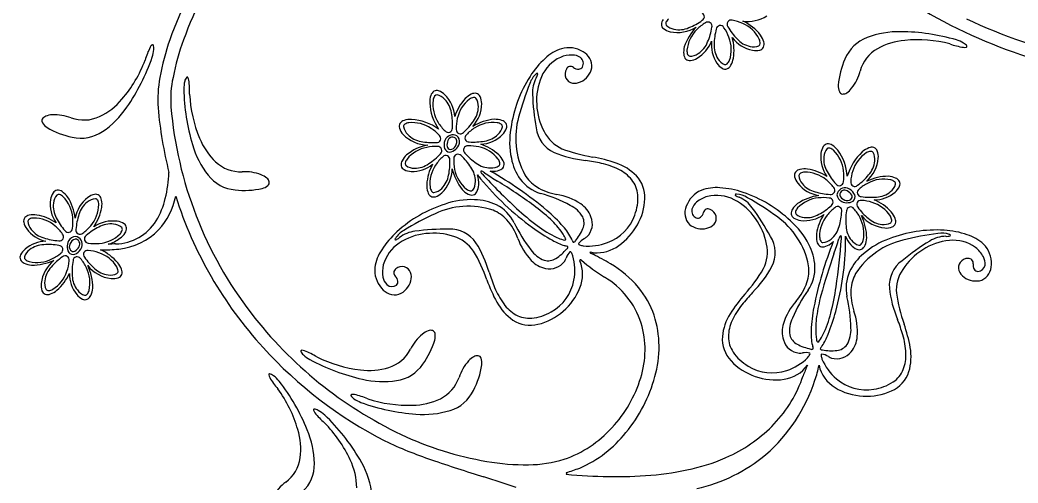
# Model space of a CAD drawing. Extents: x -4 to 4, y -4.07 to 4.07.
# Drawn here: x -3.238 to -1.458, y -2.468 to -1.641 of the extents above; entities that cross this region are included whole.
import ezdxf

# ---------------------------------------------------------------- set-up
doc = ezdxf.new("R2010")
doc.units = 0

msp = doc.modelspace()

# ---------------------------------------------------------------- linework, layer by layer
at = {"color": 7, "linetype": 'CONTINUOUS'}
for centre, radius, start, end in [((-2.254505, -1.928278), 0.759459, 147.370303, 160.622466), ((-2.234728, -1.938457), 0.758547, 146.397776, 159.805028), ((-1.244031, -0.998033), 0.732891, 228.886794, 246.125905), ((-1.939405, -1.582956), 0.060749, 261.355276, 303.377645), ((-2.080262, -1.649328), 0.01381, 139.056732, 178.209552), ((-2.083785, -1.648378), 0.010293, 182.888153, 231.830307), ((-2.065267, -1.600544), 0.062986, 257.916229, 301.981967), ((-1.96178, -1.720396), 0.096592, 136.551775, 161.040104), ((-1.987671, -1.724645), 0.090526, 38.582057, 64.386423), ((-1.153845, -0.809804), 0.918774, 244.476366, 257.957846), ((-2.071503, -1.632884), 0.030065, 231.677543, 256.636821), ((-1.919324, -1.636174), 0.060333, 216.85155, 258.476527), ((-2.049029, -1.695553), 0.084666, 350.588724, 375.899659), ((-1.95013, -1.691038), 0.040323, 15.309272, 34.516248), ((-1.703197, -1.736474), 0.068262, 110.464814, 157.978995), ((-1.669982, -1.823768), 0.16166, 88.867862, 110.676636), ((-1.669358, -2.026968), 0.364838, 73.796366, 89.596381), ((-1.144728, -0.791148), 0.962291, 245.704713, 258.451095), ((-2.888371, -1.749297), 0.131874, 153.15465, 163.93823), ((-2.993809, -1.695822), 0.013652, 132.210473, 153.567433), ((-3.001878, -1.686661), 0.001456, 48.301411, 139.212167), ((-3.012037, -1.691386), 0.012554, 349.386516, 387.577636), ((-2.548128, -1.823512), 0.44771, 160.802916, 169.751176), ((-2.52939, -1.828882), 0.444174, 159.949085, 168.929152), ((-2.259398, -1.739116), 0.048494, 58.165983, 105.487873), ((-2.013968, -1.698608), 0.040322, 166.233131, 185.439879), ((-2.06087, -1.657394), 0.060332, 300.777345, 339.131814), ((-1.94586, -1.685509), 0.059008, 173.555825, 213.792728), ((-1.920863, -1.684938), 0.010294, 283.915479, 332.857634), ((-1.924465, -1.684358), 0.01381, 337.538023, 376.691289), ((-1.650291, -1.796626), 0.119434, 94.576633, 119.192745), ((-1.637539, -1.907874), 0.231377, 75.399878, 95.526406), ((-1.535947, -1.559394), 0.131875, 250.846615, 261.630424), ((-1.585332, -1.733171), 0.059278, 58.908039, 72.543449), ((-1.553059, -1.676372), 0.013652, 261.218624, 282.576039), ((-1.559946, -1.693823), 0.012554, 27.207884, 65.399004), ((-1.550228, -1.688247), 0.001456, 275.569125, 366.48105), ((-3.347309, -1.588671), 0.364839, 325.189395, 340.989182), ((-3.058826, -1.689438), 0.059281, 342.245023, 355.879519), ((-2.245675, -1.769599), 0.06792, 114.765523, 156.458338), ((-2.247808, -1.766377), 0.077957, 108.347965, 133.304298), ((-2.254579, -1.751064), 0.047362, 87.866936, 114.377079), ((-2.252265, -1.726776), 0.023047, 53.499593, 91.371032), ((-2.246387, -1.718855), 0.013183, 331.353092, 413.559188), ((-2.247577, -1.724336), 0.029787, 355.628385, 422.492219), ((-2.040333, -1.701454), 0.01381, 184.056787, 223.20894), ((-2.045768, -1.683633), 0.030064, 276.677449, 301.637406), ((-2.005153, -1.702059), 0.040324, 330.308266, 349.514787), ((-1.925697, -1.665766), 0.030066, 259.111312, 284.06991), ((-1.675227, -1.749814), 0.066414, 120.110533, 164.646196), ((-3.231654, -1.631354), 0.23137, 319.259615, 339.38637), ((-2.193065, -1.828092), 0.160434, 132.414502, 147.503622), ((-2.255972, -1.732033), 0.008134, 51.524423, 156.36704), ((-2.241787, -1.714264), 0.014602, 231.333455, 271.886459), ((-2.241909, -1.720236), 0.008643, 273.997335, 325.142973), ((-2.252424, -1.719146), 0.035344, 293.967593, 347.813768), ((-2.043497, -1.703273), 0.010293, 227.88875, 276.831998), ((-1.970007, -1.701467), 0.030065, 214.111596, 239.071327), ((-1.980145, -1.718442), 0.010293, 238.917969, 287.86078), ((-1.982282, -1.715484), 0.013811, 292.539792, 331.6915), ((-1.632623, -1.76982), 0.146258, 156.234654, 175.214489), ((-2.778194, -1.783895), 0.214275, 169.229836, 183.774179), ((-2.771289, -1.783829), 0.198138, 168.282816, 183.511355), ((-2.931973, -1.75216), 0.012554, 134.465728, 172.657071), ((-2.940181, -1.744533), 0.001456, 22.837878, 113.748829), ((-2.950681, -1.750759), 0.013651, 8.473779, 29.831648), ((-2.136311, -1.865407), 0.228352, 147.257279, 172.26638), ((-2.211366, -1.784592), 0.105363, 156.435669, 184.057511), ((-2.248871, -1.737647), 0.017045, 148.62194, 204.936208), ((-2.249616, -1.737791), 0.016311, 205.58122, 258.68875), ((-1.822914, -1.710082), 0.086525, 322.248173, 345.169735), ((-2.886869, -1.764729), 0.059275, 166.165851, 179.801718), ((-3.067468, -1.769126), 0.131873, 358.105509, 368.889546), ((-2.249096, -1.729605), 0.024464, 261.254741, 296.795722), ((-1.753785, -1.759293), 0.024643, 176.102533, 203.198631), ((-2.581369, -1.757807), 0.364837, 181.054909, 196.854924), ((-2.704542, -1.762755), 0.231375, 182.658142, 202.78467), ((-2.467015, -1.788412), 0.040323, 161.866864, 181.073385), ((-2.492111, -1.779843), 0.013811, 124.097043, 163.249196), ((-2.494797, -1.777372), 0.010293, 70.474441, 119.41769), ((-2.50133, -1.796034), 0.030066, 45.668256, 70.62776), ((-2.522957, -1.817216), 0.060334, 3.408988, 45.033522), ((-2.415027, -1.809539), 0.040324, 116.865593, 136.072114), ((-2.426713, -1.785732), 0.01381, 79.095592, 118.247745), ((-2.426865, -1.782086), 0.010293, 25.475864, 74.418674), ((-2.444681, -1.790663), 0.030066, 0.667689, 25.626967), ((-1.769844, -1.766183), 0.007169, 203.145397, 261.070939), ((-1.770202, -1.761205), 0.012084, 266.419949, 305.311434), ((-1.783409, -1.740344), 0.036763, 303.314572, 321.843429), ((-3.148121, -1.705919), 0.119432, 295.592906, 320.209244), ((-3.181649, -1.706356), 0.161656, 304.109066, 325.918067), ((-2.253097, -1.732689), 0.741788, 185.051133, 194.090238), ((-2.270676, -1.736744), 0.700885, 184.846881, 217.621015), ((-2.41766, -1.784792), 0.089777, 182.793724, 214.667445), ((-2.382005, -1.839146), 0.084662, 137.144947, 162.457694), ((-2.475366, -1.790244), 0.060749, 317.913548, 359.935917), ((-2.200773, -1.786154), 0.115841, 182.916155, 207.858447), ((-3.188326, -1.824309), 0.012084, 109.473281, 148.364988), ((-3.178899, -1.847127), 0.036761, 92.941887, 111.470972), ((-3.176954, -1.896852), 0.086523, 69.61669, 92.538253), ((-3.124255, -1.753283), 0.066413, 250.139549, 294.675212), ((-3.192187, -1.821145), 0.007169, 153.716864, 211.642191), ((-3.177298, -1.811998), 0.024643, 211.586828, 238.682926), ((-3.116033, -1.706939), 0.146257, 239.571489, 258.551324), ((-2.551658, -1.830988), 0.010294, 149.446193, 198.388566), ((-2.549241, -1.833723), 0.013811, 105.615768, 144.767254), ((-2.54117, -1.858983), 0.040322, 87.791762, 106.998966), ((-2.545972, -1.912519), 0.094044, 54.603446, 86.124863), ((-2.383735, -1.908594), 0.090517, 95.138951, 120.946034), ((-2.391088, -1.858757), 0.040323, 71.866047, 91.073023), ((-2.382518, -1.833661), 0.01381, 34.097143, 73.249074), ((-2.380049, -1.830975), 0.010294, 340.475408, 389.417125), ((-3.129484, -1.783827), 0.06826, 256.806732, 304.321132), ((-2.532872, -1.824829), 0.030063, 198.235109, 223.195745), ((-2.509659, -1.800948), 0.06335, 224.569994, 268.967523), ((-2.466284, -1.860872), 0.014655, 47.800394, 146.376964), ((-2.466678, -1.859072), 0.008772, 39.0892, 160.792406), ((-2.469239, -1.858369), 0.015284, 335.193286, 393.132578), ((-2.419895, -1.802807), 0.060342, 273.412196, 315.031408), ((-2.398709, -1.824443), 0.030065, 315.669558, 340.629289), ((-2.224839, -1.858955), 0.13987, 170.005025, 191.936208), ((-2.244253, -1.810917), 0.065848, 206.486938, 245.450111), ((-2.775235, -1.81869), 0.161659, 196.126238, 217.935012), ((-2.806997, -1.807938), 0.119433, 201.835047, 226.451385), ((-2.493436, -1.950971), 0.088404, 101.327687, 128.503783), ((-2.460643, -1.864075), 0.021131, 147.614997, 188.833012), ((-2.470236, -1.866166), 0.011346, 185.837285, 245.991602), ((-2.455187, -1.864415), 0.021419, 157.405767, 187.133026), ((-2.470167, -1.865717), 0.006418, 192.212113, 266.43828), ((-2.470549, -1.861998), 0.010125, 269.905612, 335.670932), ((-2.475901, -1.854536), 0.022949, 303.093474, 333.482781), ((-2.473056, -1.85842), 0.014061, 326.554624, 380.302161), ((-2.441818, -1.943764), 0.084658, 47.145717, 72.459143), ((-1.779523, -1.882737), 0.030065, 148.132095, 173.092052), ((-1.7963, -1.872275), 0.010293, 99.340347, 148.283596), ((-1.796848, -1.875883), 0.013811, 55.511039, 94.661857), ((-1.811052, -1.898279), 0.040326, 37.688513, 56.894351), ((-1.709046, -1.906881), 0.040323, 111.761036, 130.967785), ((-1.718567, -1.882131), 0.01381, 73.992019, 113.143504), ((-1.718394, -1.878485), 0.010293, 20.371235, 69.313827), ((-2.521078, -1.91138), 0.040326, 132.792248, 151.998086), ((-2.471939, -1.863418), 0.013432, 257.473224, 309.635474), ((-2.412216, -1.910746), 0.040326, 26.866319, 46.072157), ((-2.167892, -1.597619), 0.292219, 249.210367, 260.345168), ((-2.264727, -2.161642), 0.280056, 71.261177, 80.167102), ((-1.749392, -1.885712), 0.060339, 173.728115, 215.349102), ((-1.851802, -1.92635), 0.089775, 4.091443, 35.965839), ((-1.671782, -1.945622), 0.094047, 132.635204, 164.155497), ((-1.736901, -1.885443), 0.030064, 355.563995, 380.523953), ((-2.844302, -1.845639), 0.066414, 227.369048, 271.904711), ((-2.54465, -1.899224), 0.01381, 150.614579, 189.766287), ((-2.548292, -1.898999), 0.010293, 194.445549, 243.388579), ((-2.538721, -1.852698), 0.058731, 268.449174, 308.392496), ((-2.427943, -1.939681), 0.084842, 151.139529, 176.65692), ((-2.384762, -1.898906), 0.010294, 295.476115, 344.418707), ((-2.388409, -1.899059), 0.013811, 349.097469, 388.248509), ((-2.267895, -1.870051), 0.095469, 190.764746, 215.180116), ((-2.206343, -1.986437), 0.095387, 44.602601, 70.662643), ((-1.768406, -1.881942), 0.061755, 311.594902, 354.586732), ((-3.216949, -1.902469), 0.24462, 346.491179, 357.467526), ((-2.848743, -1.876307), 0.068262, 217.72316, 265.237341), ((-2.838428, -1.998461), 0.086522, 69.506578, 92.428368), ((-2.82125, -1.951758), 0.036762, 50.572914, 69.101999), ((-2.539364, -1.881357), 0.030066, 243.236286, 268.195564), ((-2.530048, -1.904963), 0.062982, 314.472663, 358.541713), ((-2.373017, -1.884662), 0.096586, 193.107914, 217.59851), ((-2.343534, -1.86509), 0.094108, 213.645974, 219.176922), ((-2.472934, -1.931915), 0.053127, 356.208331, 376.044639), ((-2.395018, -1.866587), 0.044614, 264.644947, 272.608146), ((-2.730108, -2.495369), 0.67156, 50.005819, 60.477008), ((-2.393338, -1.881092), 0.030065, 270.668463, 295.628194), ((-2.179143, -1.957583), 0.055779, 357.281668, 403.119384), ((-1.84632, -1.918479), 0.010294, 144.342462, 193.284398), ((-1.827059, -1.914014), 0.030065, 193.132003, 218.09196), ((-1.844156, -1.921418), 0.013811, 100.510695, 139.663516), ((-1.838367, -1.947295), 0.040321, 82.683951, 101.891837), ((-1.845574, -1.99105), 0.084653, 56.301346, 81.616582), ((-1.689178, -2.005519), 0.085427, 89.930543, 116.395685), ((-1.691909, -1.960318), 0.040326, 66.763128, 85.968511), ((-2.811943, -1.917846), 0.024643, 283.360929, 310.457027), ((-2.805247, -1.932958), 0.012084, 13.67841, 52.569895), ((-2.800599, -1.931138), 0.007169, 310.402762, 368.327659), ((-2.472347, -1.936289), 0.040323, 177.789893, 196.997324), ((-2.449971, -1.934482), 0.030063, 333.23547, 358.19588), ((-2.027246, -1.602969), 0.504892, 219.56181, 233.981061), ((-2.28967, -1.88385), 0.069733, 216.221633, 253.598544), ((-1.995779, -2.018327), 0.077955, 85.455665, 110.412678), ((-1.999829, -2.10072), 0.160429, 71.255829, 86.345176), ((-1.803393, -1.894475), 0.060751, 218.825285, 260.846545), ((-1.766258, -1.955235), 0.014654, 72.379073, 170.96208), ((-1.72745, -1.928611), 0.000487, 307.284682, 445.151236), ((-1.696445, -1.925459), 0.030063, 310.561978, 335.522388), ((-1.681141, -1.936082), 0.013811, 28.993351, 68.143946), ((-1.67844, -1.933626), 0.010293, 335.371072, 384.315853), ((-3.154042, -1.965934), 0.030066, 146.79601, 171.754835), ((-3.170571, -1.955083), 0.010293, 98.007485, 146.949639), ((-3.171204, -1.958677), 0.01381, 54.173855, 93.326453), ((-3.185925, -1.980733), 0.040322, 36.351806, 55.558555), ((-3.229976, -2.005183), 0.090521, 6.480558, 32.285377), ((-3.080302, -2.006026), 0.060747, 127.488682, 169.510828), ((-3.099282, -1.981911), 0.030064, 101.797354, 126.756858), ((-3.103297, -1.962552), 0.010293, 53.00747, 101.950281), ((-3.106285, -1.964647), 0.01381, 9.176004, 48.328825), ((-3.083788, -1.931343), 0.125601, 317.674585, 348.855697), ((-2.26652, -1.735267), 0.728176, 197.614394, 222.362575), ((-2.837838, -1.799018), 0.146257, 263.493452, 282.473287), ((-2.497608, -1.944359), 0.01381, 195.614279, 234.767545), ((-2.500343, -1.946775), 0.010294, 239.447307, 288.389462), ((-2.506503, -1.927989), 0.030064, 288.235562, 313.195292), ((-2.419952, -1.916198), 0.040323, 222.791643, 241.998619), ((-2.432107, -1.939767), 0.013811, 240.613648, 279.765579), ((-2.432332, -1.94341), 0.010293, 284.447605, 333.390416), ((-2.382172, -2.208072), 0.26743, 62.00363, 74.200914), ((-2.003811, -1.989815), 0.048492, 113.269743, 160.593169), ((-2.000083, -2.002152), 0.047365, 104.384886, 130.893446), ((-1.995426, -2.022176), 0.06792, 62.301169, 103.993984), ((-2.020726, -2.165353), 0.228352, 46.492702, 71.501803), ((-1.80075, -2.044129), 0.090518, 97.814528, 123.62161), ((-1.76552, -1.951435), 0.015284, 185.625011, 243.562799), ((-1.762514, -1.949087), 0.014058, 198.448713, 252.205573), ((-1.767078, -1.953586), 0.008771, 57.964746, 179.672894), ((-1.772693, -1.964948), 0.02142, 31.629098, 61.35568), ((-1.768651, -1.961266), 0.02113, 29.928152, 71.145945), ((-1.760196, -1.956584), 0.006417, 312.316585, 386.550373), ((-1.759862, -1.95689), 0.011346, 332.76475, 392.921205), ((-1.714892, -1.903512), 0.058732, 270.368905, 310.311561), ((-3.123992, -1.96961), 0.060336, 172.392628, 214.013836), ((-3.175866, -1.961604), 0.084653, 324.9652, 350.279757), ((-3.132292, -1.969833), 0.040322, 351.350591, 370.557339), ((-3.112642, -1.928261), 0.137177, 328.719406, 346.788941), ((-2.411783, -2.187799), 0.228347, 107.375059, 132.384386), ((-2.432969, -2.101599), 0.139863, 87.705721, 109.637812), ((-2.429242, -2.057297), 0.095467, 64.460895, 88.876491), ((-2.419285, -2.033521), 0.069732, 26.043227, 63.420138), ((-2.279271, -2.018993), 0.052216, 30.479122, 64.311644), ((-2.223432, -1.95651), 0.100074, 329.933753, 357.870632), ((-2.022281, -1.98569), 0.029786, 156.267206, 223.133352), ((-2.017098, -1.984658), 0.023046, 127.387456, 165.258895), ((-2.012793, -2.055347), 0.105363, 34.701935, 62.323777), ((-1.82622, -2.000663), 0.040322, 127.685065, 146.892724), ((-1.762727, -1.944272), 0.022952, 245.280519, 275.665548), ((-1.762227, -1.953443), 0.010126, 243.088678, 308.848095), ((-1.760255, -1.953681), 0.013432, 269.123027, 321.284843), ((-1.746813, -2.040691), 0.084836, 42.103, 67.621748), ((-3.221652, -2.000108), 0.010294, 143.006995, 191.949149), ((-3.219558, -2.003097), 0.013811, 99.175326, 138.326144), ((-3.214371, -2.029103), 0.040324, 81.352721, 100.558787), ((-3.222608, -2.072691), 0.084669, 54.967793, 80.276917), ((-2.482116, -2.197401), 0.283901, 41.364849, 49.699314), ((-2.257318, -2.003287), 0.025444, 336.625142, 385.066241), ((-2.026638, -1.982161), 0.013184, 165.202122, 247.4042), ((-2.029266, -1.986042), 0.008643, 253.614294, 304.760368), ((-2.0331, -1.981461), 0.014602, 306.873238, 347.424243), ((-2.010915, -1.986437), 0.008135, 62.395692, 167.236649), ((-2.012937, -1.99526), 0.017045, 13.820776, 70.136122), ((-2.012266, -1.994906), 0.016311, 320.069236, 373.176115), ((-1.848613, -1.98646), 0.013811, 145.509815, 184.663081), ((-1.852221, -1.985911), 0.010294, 189.343153, 238.285964), ((-1.838781, -1.939008), 0.060335, 263.725944, 305.350034), ((-1.733442, -2.035189), 0.084656, 146.300802, 171.61468), ((-1.688932, -1.949698), 0.062983, 220.217569, 264.285736), ((-1.824098, -2.032177), 0.096591, 1.160594, 25.649831), ((-1.714318, -2.01025), 0.040326, 21.761983, 40.967822), ((-3.202294, -1.996094), 0.030063, 191.795323, 216.75528), ((-3.072798, -2.060215), 0.060338, 82.392958, 124.014388), ((-3.068806, -1.954575), 0.08605, 270.714435, 328.538126), ((-3.069122, -2.030161), 0.030064, 56.795792, 81.75575), ((-3.058272, -2.013634), 0.010293, 8.007704, 56.94942), ((-3.061867, -2.013002), 0.013811, 324.17542, 363.327128), ((-2.115137, -1.888021), 0.267429, 205.441256, 217.638313), ((-2.113299, -1.722235), 0.357824, 233.895746, 240.728877), ((-2.336779, -2.07176), 0.09181, 25.532913, 42.457505), ((-2.233474, -1.953563), 0.11027, 305.137413, 331.222566), ((-2.021749, -1.97861), 0.035343, 230.943544, 284.790803), ((-2.017797, -1.988849), 0.024464, 281.963615, 317.504373), ((-2.020075, -2.063196), 0.115841, 10.900944, 35.843236), ((-1.955728, -2.104898), 0.139866, 26.823801, 48.755437), ((-1.841759, -1.969135), 0.030065, 238.132586, 263.092317), ((-1.692879, -1.982392), 0.030066, 265.566659, 290.525031), ((-1.68592, -2.000899), 0.010293, 290.371235, 339.313827), ((-1.689565, -2.000727), 0.01381, 343.993005, 383.145381), ((-3.1793, -1.978508), 0.05901, 217.075297, 257.310201), ((-3.138127, -2.042558), 0.015281, 94.28808, 152.232098), ((-3.141907, -2.041733), 0.014653, 341.044835, 439.628979), ((-3.074364, -1.93272), 0.117827, 276.065689, 315.082735), ((-3.083922, -1.998281), 0.040321, 306.351579, 325.558783), ((-2.458077, -2.138095), 0.160428, 132.13817, 147.227518), ((-2.504025, -2.127343), 0.105362, 95.584151, 123.205994), ((-2.500711, -2.137524), 0.11584, 71.783475, 96.725541), ((-2.483579, -2.090512), 0.065847, 34.192519, 73.15547), ((-2.318055, -1.977362), 0.091482, 320.5522, 336.812675), ((-1.777196, -2.027977), 0.040326, 172.686769, 191.892607), ((-1.860165, -2.035197), 0.09494, 359.480201, 364.925026), ((-1.716606, -2.00648), 0.053113, 202.782331, 222.551989), ((-1.604084, -2.244291), 0.22835, 86.375105, 111.383979), ((-1.599101, -2.176552), 0.160432, 71.532591, 86.621482), ((-1.571825, -2.098697), 0.077957, 47.46568, 72.421787), ((-3.190435, -2.096385), 0.060336, 91.736246, 130.087596), ((-3.131034, -2.045519), 0.022947, 153.940918, 184.331125), ((-3.140493, -2.047771), 0.013432, 177.788558, 229.951244), ((-3.140209, -2.045805), 0.010125, 151.756306, 217.514458), ((-3.135848, -2.04562), 0.014058, 107.117524, 160.872), ((-3.151466, -2.035075), 0.021417, 300.291806, 330.021543), ((-3.140239, -2.040952), 0.008771, 326.627383, 448.342857), ((-3.147879, -2.039201), 0.021128, 298.589886, 339.809897), ((-3.103415, -1.971632), 0.073338, 287.946801, 306.276872), ((-2.990613, -3.43591), 1.397422, 93.16361, 93.701043), ((-2.524552, -2.096029), 0.067919, 123.183461, 164.876276), ((-2.236222, -1.947038), 0.101658, 239.213558, 252.341001), ((-2.257311, -2.001116), 0.043886, 257.16543, 259.768151), ((-2.265576, -2.052168), 0.007877, 55.342765, 86.585065), ((-2.264173, -2.046841), 0.003285, 296.380476, 380.544019), ((-2.294477, -2.048967), 0.043877, 19.881322, 22.484501), ((-2.245543, -2.032265), 0.007876, 193.064666, 224.309666), ((-2.250558, -2.034541), 0.003286, 259.102888, 343.257447), ((-2.209824, -1.988959), 0.06772, 266.141692, 306.009875), ((-1.970667, -2.055286), 0.065847, 333.309592, 372.272766), ((-1.91521, -2.086595), 0.095468, 3.578927, 27.994524), ((-1.163319, -2.284831), 0.671545, 158.282502, 168.753919), ((-1.803077, -2.033768), 0.013811, 190.508801, 229.660509), ((-1.806016, -2.035932), 0.010293, 234.342432, 283.286119), ((-1.810481, -2.01667), 0.030065, 283.130436, 308.089941), ((-1.818253, -2.004313), 0.044611, 306.155649, 314.119077), ((-2.270072, -2.028988), 0.504893, 344.778361, 359.197612), ((-1.732894, -2.022847), 0.030064, 220.563866, 245.523144), ((-1.743516, -2.038154), 0.01381, 298.992285, 338.14466), ((-1.641521, -2.163818), 0.139875, 109.123063, 131.05311), ((-1.767749, -2.027385), 0.040322, 336.76175, 355.968499), ((-1.570005, -2.139396), 0.10536, 95.553135, 123.175203), ((-1.573601, -2.102128), 0.067919, 53.883475, 95.57629), ((-1.561743, -2.085331), 0.047362, 26.984821, 53.494738), ((-1.55365, -2.075307), 0.048495, 357.285207, 404.605779), ((-3.228085, -2.064929), 0.010294, 154.03519, 202.97625), ((-3.210275, -2.073512), 0.030063, 129.231186, 154.190238), ((-3.143711, -2.048088), 0.011346, 241.435744, 301.586427), ((-3.143397, -2.047763), 0.006417, 220.981427, 295.213978), ((-3.08773, -1.825575), 0.225793, 268.253183, 276.565446), ((-3.132089, -2.133285), 0.090178, 40.821055, 65.443736), ((-2.528086, -2.094465), 0.077955, 146.337627, 171.294413), ((-2.681079, -2.201518), 0.292223, 19.296312, 30.430884), ((-2.28431, -2.021137), 0.052216, 215.330585, 249.162882), ((-2.33185, -1.989874), 0.091483, 302.829203, 319.089451), ((-2.219884, -2.062233), 0.006427, 71.825295, 105.002131), ((-2.210473, -2.043279), 0.016885, 229.01438, 250.988255), ((-2.204133, -1.950915), 0.106106, 262.556185, 264.457674), ((-2.395859, -2.424031), 0.406729, 58.746339, 63.750902), ((-1.672169, -2.131596), 0.095469, 129.883092, 154.298235), ((-1.74106, -2.040852), 0.010294, 245.370025, 294.31218), ((-1.566213, -2.149411), 0.11584, 122.03445, 146.976516), ((-1.539398, -2.075534), 0.023047, 352.617549, 390.488765), ((-3.225331, -2.062537), 0.013809, 207.657866, 246.81091), ((-3.214001, -2.038562), 0.04032, 245.426365, 264.633797), ((-3.217479, -1.982118), 0.096589, 269.82668, 294.315463), ((-3.138175, -2.119162), 0.062977, 128.882407, 172.953003), ((-3.067964, -2.039767), 0.063344, 218.454682, 262.854858), ((-3.196961, -2.118046), 0.088404, 358.919626, 386.095496), ((-3.094899, -2.100054), 0.04032, 20.425509, 39.633168), ((-2.5569, -2.087606), 0.048495, 174.153855, 221.474647), ((-2.544314, -2.090356), 0.047362, 165.264407, 191.774324), ((-2.556588, -2.098229), 0.017045, 74.702616, 131.018609), ((-2.55657, -2.097471), 0.01631, 20.951337, 74.059518), ((-2.296117, -2.045411), 0.025444, 254.575315, 303.015976), ((-2.238121, -2.070113), 0.001392, 131.813953, 219.986053), ((-2.298038, -2.094901), 0.063517, 337.771306, 382.097106), ((-2.238752, -2.071666), 0.002608, 38.124472, 96.529088), ((-2.01714, -1.811142), 0.339475, 229.701834, 238.28531), ((-2.282025, -2.24217), 0.192223, 40.085736, 59.628802), ((-1.889594, -2.083724), 0.069734, 325.161213, 362.537901), ((-1.547731, -2.083207), 0.016311, 144.700696, 197.807357), ((-1.547243, -2.083788), 0.017046, 87.740102, 144.053077), ((-1.545794, -2.074853), 0.008134, 350.641233, 455.484588), ((-1.523367, -2.078598), 0.014603, 170.451801, 211.002584), ((-1.529618, -2.076814), 0.013183, 270.470282, 352.675173), ((-1.534984, -2.078441), 0.029786, 294.745044, 361.610139), ((-3.227798, -2.059174), 0.084845, 310.768365, 336.283944), ((-3.091395, -2.09429), 0.058731, 179.032721, 218.974043), ((-3.07282, -2.072708), 0.030063, 264.229486, 289.189443), ((-3.066296, -2.091371), 0.010293, 289.035645, 337.977143), ((-3.069936, -2.091114), 0.01381, 342.655934, 381.808533), ((-2.567875, -2.096706), 0.023045, 188.270402, 226.145186), ((-2.563311, -2.09217), 0.008134, 123.275109, 228.117542), ((-2.578455, -2.10913), 0.014603, 7.756335, 48.307562), ((-2.564554, -2.099356), 0.024464, 342.845705, 378.386239), ((-2.273206, -2.22925), 0.150823, 18.208925, 59.031924), ((-2.16374, -1.936773), 0.292209, 318.414182, 329.54944), ((-1.694821, -2.119288), 0.069731, 155.339089, 192.716223), ((-1.609003, -2.123478), 0.065849, 145.604528, 184.566588), ((-1.540326, -2.079678), 0.024465, 200.372831, 235.913142), ((-1.53281, -2.071683), 0.035342, 233.085059, 286.932534), ((-1.528645, -2.081398), 0.008643, 213.11561, 264.261685), ((-3.170767, -2.11446), 0.030062, 174.227429, 199.187612), ((-2.574697, -2.103827), 0.013183, 226.082453, 308.289957), ((-2.572586, -2.108009), 0.008643, 314.498857, 365.643188), ((-2.575422, -2.097826), 0.035343, 291.826465, 345.673724), ((-2.141241, -2.011584), 0.280054, 199.47471, 208.380635), ((-2.338111, -2.079769), 0.106343, 310.334, 338.392123), ((-2.256347, -2.219277), 0.157839, 18.878858, 39.729743), ((-3.189429, -2.120983), 0.010293, 199.03246, 247.976365), ((-3.189173, -2.117343), 0.01381, 252.658654, 291.81103), ((-3.198114, -2.092378), 0.040322, 290.426369, 309.633345), ((-3.113767, -2.112217), 0.030064, 219.22963, 244.189361), ((-3.124743, -2.127272), 0.01381, 297.658864, 336.810349), ((-3.148718, -2.115942), 0.040322, 335.427393, 354.633686), ((-2.569495, -2.101737), 0.029784, 217.14821, 284.015617), ((-1.735131, -2.315955), 0.280054, 138.59244, 147.498365), ((-1.614479, -2.278637), 0.267433, 144.558611, 156.755667), ((-2.023085, -2.196244), 0.267436, 1.121463, 13.318291), ((-1.385523, -2.086397), 0.292201, 188.328192, 199.463451), ((-3.12235, -2.130028), 0.010293, 244.035347, 292.978377), ((-2.304194, -2.098489), 0.095384, 208.979019, 235.03974), ((-1.543236, -2.207741), 0.283892, 169.060195, 177.394888), ((-2.239975, -1.713691), 0.739275, 217.583689, 244.474788), ((-2.337791, -2.084159), 0.102821, 283.269711, 311.781736), ((-2.286477, -2.225484), 0.188396, 343.948176, 377.699973), ((-1.890343, -2.215886), 0.095388, 148.097123, 174.157165), ((-2.128293, -2.068118), 0.357814, 338.030244, 344.863605), ((-2.327888, -2.129557), 0.056368, 236.683493, 284.064438), ((-2.289813, -2.229405), 0.166722, 342.434614, 376.475861), ((-1.813096, -2.195616), 0.052215, 154.447848, 188.280594), ((-1.925358, -2.27625), 0.280045, 10.378826, 19.28498), ((-2.464684, -2.268112), 0.086523, 130.108946, 153.030509), ((-2.496941, -2.23022), 0.036762, 111.175343, 129.704428), ((-2.505466, -2.207049), 0.012083, 74.280389, 113.172097), ((-2.504769, -2.202107), 0.007169, 11.006112, 68.931009), ((-2.521917, -2.205465), 0.024643, 343.963754, 371.059626), ((-1.928854, -2.210271), 0.05653, 175.845411, 223.657116), ((-1.840046, -2.197113), 0.025444, 193.693247, 242.134127), ((-1.73522, -2.200758), 0.091806, 176.30218, 193.227456), ((-1.891699, -2.166463), 0.101644, 326.416796, 339.546067), ((-1.807823, -2.194134), 0.052216, 329.597458, 363.429756), ((-2.638155, -2.169696), 0.146256, 324.095451, 343.075286), ((-1.808914, -2.138869), 0.091485, 241.947145, 258.207165), ((-1.782501, -2.209484), 0.043844, 196.266329, 198.872945), ((-1.831083, -2.227081), 0.007874, 354.450579, 385.698728), ((-1.803006, -2.230057), 0.007876, 132.181557, 163.426107), ((-1.841399, -2.195441), 0.043866, 318.997065, 321.601849), ((-1.783419, -2.205669), 0.025444, 275.742642, 324.183741), ((-1.743895, -2.242002), 0.095386, 343.720003, 369.780271), ((-2.234508, -1.706316), 0.771337, 222.349321, 242.782148), ((-2.735859, -2.232118), 0.001456, 83.435527, 174.346282), ((-2.725186, -2.228711), 0.012554, 195.067426, 233.259214), ((-2.735589, -2.244323), 0.013652, 69.07671, 90.43367), ((-2.692094, -2.195581), 0.059278, 226.769593, 240.404774), ((-2.776914, -2.355089), 0.131875, 58.708717, 69.492297), ((-2.604318, -2.035761), 0.231377, 243.26125, 263.387323), ((-2.60071, -2.198214), 0.066413, 287.971573, 332.507236), ((-2.410476, -2.274005), 0.036762, 119.618005, 138.146862), ((-2.422309, -2.252337), 0.012084, 82.725094, 121.616802), ((-2.422346, -2.247346), 0.007169, 19.44795, 77.373277), ((-1.82575, -2.225715), 0.003286, 235.506469, 319.650446), ((-1.807434, -2.226783), 0.003285, 198.219336, 282.375692), ((-1.790325, -2.139988), 0.091487, 259.670347, 275.930138), ((-2.548169, -1.926028), 0.364831, 241.657425, 257.45744), ((-2.615245, -2.147207), 0.119431, 262.437829, 287.054167), ((-2.576172, -2.217137), 0.068261, 278.32601, 325.840191), ((-2.373005, -2.30675), 0.086522, 138.551705, 161.473268), ((-2.559045, -2.234871), 0.146255, 332.538607, 351.518442), ((-2.438816, -2.253186), 0.024643, 352.40619, 379.502061), ((-1.893805, -2.178961), 0.103514, 222.802869, 251.489083), ((-1.883767, -2.220284), 0.062612, 278.154841, 323.703223), ((-1.641875, -2.345607), 0.210796, 155.248022, 160.843104), ((-1.996412, -2.220799), 0.18731, 340.26772, 348.755987), ((-1.752105, -2.243925), 0.062056, 192.467631, 238.842885), ((-2.793034, -2.274048), 0.001456, 105.183797, 196.098452), ((-2.780954, -2.272291), 0.013651, 189.107504, 210.464464), ((-2.794625, -2.285138), 0.012554, 46.280408, 84.469968), ((-2.678567, -2.213178), 0.131876, 210.048141, 220.831493), ((-2.821814, -2.323267), 0.059281, 39.137053, 52.771322), ((-2.517818, -2.257581), 0.066412, 296.414017, 340.949901), ((-2.363266, -2.207056), 0.267309, 320.402981, 344.703462), ((-1.890711, -2.178359), 0.105103, 249.993558, 278.659692), ((-2.067758, -2.197909), 0.239971, 316.888246, 340.899754), ((-1.706208, -2.251235), 0.056648, 293.898175, 341.999129), ((-3.063786, -2.509872), 0.364833, 22.082521, 37.882308), ((-2.590288, -2.124814), 0.161655, 256.728978, 278.537979), ((-2.349146, -2.213309), 0.228161, 317.066069, 343.077923), ((-2.103557, -2.192478), 0.297877, 311.166297, 342.098558), ((-1.729635, -2.208214), 0.104244, 238.429548, 267.521997), ((-2.964865, -2.436309), 0.231368, 16.152597, 36.279352), ((-2.646525, -2.310959), 0.001456, 91.87833, 182.79006), ((-2.636468, -2.306022), 0.012554, 203.511981, 241.703992), ((-2.644465, -2.322992), 0.013652, 77.521377, 98.878337), ((-2.669081, -2.438622), 0.131872, 67.150512, 77.934321), ((-2.490767, -2.272696), 0.06826, 286.767975, 334.282156), ((-1.726876, -2.20861), 0.104004, 265.993329, 294.794823), ((-2.608601, -2.268395), 0.059274, 235.212911, 248.849006), ((-2.50581, -1.980649), 0.364813, 250.099363, 265.900063), ((-2.545238, -2.097419), 0.231376, 251.70387, 271.829944), ((-2.539684, -2.20926), 0.119431, 270.880147, 295.496258), ((-2.713424, -2.337027), 0.001456, 113.678796, 204.591696), ((-2.701734, -2.333506), 0.013652, 197.596714, 218.953674), ((-2.713359, -2.348232), 0.012554, 54.772898, 92.962681), ((-2.609201, -2.259922), 0.131876, 218.540078, 229.32343), ((-2.73462, -2.389958), 0.059283, 47.630117, 61.263928), ((-2.946379, -2.610244), 0.364827, 30.57423, 46.374245), ((-2.518286, -2.183444), 0.161657, 265.17171, 286.980484), ((-2.859422, -2.522891), 0.231381, 24.644767, 44.770385), ((-2.083707, -2.179779), 0.264016, 294.959876, 316.381586), ((-2.856779, -2.407065), 0.11943, 352.485907, 377.102245), ((-2.874728, -2.43539), 0.161656, 1.002427, 22.811202), ((-2.304451, -1.83969), 0.597804, 244.847496, 260.274077), ((-2.334942, -2.230312), 0.206199, 289.131808, 317.836748), ((-2.324636, -2.244897), 0.213472, 293.425427, 321.620579), ((-2.278331, -1.749389), 0.71325, 244.330281, 251.528618), ((-2.113961, -2.115486), 0.33507, 282.897983, 295.010708), ((-2.094967, -2.191186), 0.293287, 282.66523, 309.736694), ((-2.80407, -2.412945), 0.066413, 307.032709, 351.568373), ((-2.781341, -2.434008), 0.068259, 313.69984, 361.214241), ((-2.756828, -2.478), 0.11943, 0.977943, 25.594281), ((-2.770397, -2.508662), 0.161655, 9.493667, 31.302668), ((-1.410389, 0.748143), 3.357257, 250.983658, 252.666519), ((-2.335815, -2.026281), 0.408596, 260.188811, 270.684471), ((-2.331775, -2.216725), 0.218124, 270.220729, 287.175636), ((-2.979396, -4.293716), 1.923099, 70.997091, 72.797059), ((-2.264366, -2.450367), 0.001581, 299.510488, 439.054724), ((-2.320661, -2.237051), 0.219196, 284.963114, 291.656566), ((-2.177928, -1.597424), 0.858602, 264.274313, 274.346152), ((-2.154409, -1.943503), 0.511744, 274.656884, 283.014236), ((-2.712594, -2.535504), 0.086522, 126.509619, 149.431182)]:
    msp.add_arc(centre, radius, start, end, dxfattribs=at)
at = {"color": 2, "linetype": 'CONTINUOUS'}
for centre, radius, start, end in [((-2.02461, -1.635279), 0.00735, 298.910944, 441.557477), ((-2.080927, -1.647399), 0.00532, 156.758201, 211.145326), ((-2.068834, -1.652808), 0.018567, 132.581243, 156.148601), ((-2.067243, -1.632774), 0.02519, 223.614827, 260.219467), ((-2.06235, -1.616199), 0.042403, 257.507032, 294.376112), ((-2.085261, -1.55333), 0.109242, 291.711659, 305.996222), ((-1.97877, -1.708796), 0.072417, 120.28861, 135.660435), ((-2.010916, -1.652168), 0.00735, 343.918686, 486.557503), ((-2.111746, -1.637109), 0.109239, 336.711448, 350.996468), ((-1.98886, -1.658463), 0.00735, 29.189102, 171.831096), ((-2.04147, -1.696913), 0.072464, 20.093754, 35.45554), ((-1.969436, -1.64869), 0.007351, 74.190907, 216.830783), ((-1.880469, -1.598876), 0.109254, 209.753581, 224.036774), ((-1.979445, -1.713056), 0.072441, 65.089918, 80.456268), ((-1.972381, -1.701787), 0.059269, 26.294004, 66.695085), ((-1.989353, -1.700778), 0.059268, 134.05333, 174.453745), ((-1.890736, -1.686149), 0.109245, 164.752555, 179.037118), ((-2.028492, -1.693928), 0.059274, 341.296712, 381.694017), ((-2.051097, -1.665359), 0.042408, 302.508961, 339.374915), ((-1.957645, -1.686996), 0.042405, 176.372262, 213.240672), ((-1.927189, -1.646793), 0.042406, 221.372878, 258.241289), ((-1.929536, -1.663917), 0.025191, 255.528873, 292.133737), ((-1.923066, -1.682873), 0.005319, 304.603804, 358.992445), ((-1.936314, -1.682838), 0.018567, 359.601865, 383.169223), ((-2.02979, -1.695834), 0.018569, 177.580568, 201.147018), ((-2.042168, -1.700561), 0.005319, 201.75795, 256.146375), ((-2.042833, -1.680544), 0.02519, 268.613738, 305.219272), ((-1.971414, -1.697444), 0.025191, 210.529978, 247.135065), ((-1.980242, -1.715423), 0.00532, 259.605145, 313.991838), ((-1.989584, -1.70603), 0.018567, 314.598811, 338.166849), ((-2.483062, -1.787642), 0.018568, 146.156366, 169.723724), ((-2.494097, -1.780311), 0.00532, 91.163894, 145.549505), ((-2.499145, -1.799693), 0.02519, 42.084632, 78.691729), ((-2.42583, -1.797645), 0.018567, 101.156991, 124.725029), ((-2.428448, -1.784658), 0.005319, 46.159842, 100.54805), ((-2.442517, -1.791703), 0.059276, 172.854305, 213.250499), ((-2.510542, -1.81269), 0.042407, 7.93079, 44.797861), ((-2.400034, -1.829185), 0.059273, 127.853336, 168.252196), ((-2.462972, -1.795925), 0.042408, 322.930339, 359.796293), ((-2.445726, -1.794797), 0.025193, 357.089549, 393.691955), ((-2.575928, -1.826926), 0.109251, 356.31087, 370.594976), ((-2.548734, -1.831746), 0.00532, 123.314823, 177.701299), ((-2.529256, -1.827084), 0.02519, 190.171977, 226.776617), ((-2.541624, -1.842923), 0.018566, 99.138122, 122.706387), ((-2.538365, -1.883536), 0.059269, 55.611306, 96.011944), ((-2.430418, -1.786191), 0.072445, 211.649887, 227.016008), ((-2.474242, -1.83439), 0.00735, 220.744825, 363.384399), ((-2.387605, -1.833842), 0.072418, 166.647045, 182.01887), ((-2.519275, -1.759756), 0.109252, 311.31116, 325.595038), ((-2.388871, -1.89535), 0.07244, 121.648347, 137.015381), ((-2.39438, -1.883251), 0.059272, 82.8534, 123.252038), ((-2.390318, -1.842711), 0.01857, 56.159586, 79.724903), ((-2.402369, -1.826627), 0.025191, 312.086382, 348.692139), ((-2.382986, -1.831674), 0.00532, 1.16292, 55.550479), ((-2.516035, -1.815944), 0.042409, 224.067209, 260.93227), ((-2.544123, -1.895538), 0.072454, 41.851021, 57.214633), ((-2.49506, -1.852669), 0.00735, 265.477312, 408.116886), ((-2.452648, -1.836938), 0.00735, 175.747159, 318.386582), ((-2.437065, -1.85153), 0.00735, 130.745642, 273.392478), ((-2.415366, -1.815228), 0.042408, 277.931163, 314.796893), ((-2.501735, -1.926758), 0.059272, 100.611519, 141.010379), ((-2.500509, -1.750868), 0.109237, 258.268957, 272.554661), ((-2.497323, -1.939287), 0.072427, 86.847382, 102.217381), ((-2.492941, -1.874309), 0.00735, 310.475637, 453.113244), ((-2.439614, -1.873123), 0.00735, 85.746063, 228.388966), ((-2.43652, -1.938168), 0.07242, 76.645293, 92.016662), ((-2.429599, -1.749857), 0.109236, 266.309496, 280.5952), ((-2.431859, -1.925734), 0.059269, 37.852284, 78.253366), ((-1.795006, -1.875004), 0.00532, 73.209293, 127.595552), ((-2.568784, -1.806168), 0.109248, 303.269323, 317.553201), ((-2.435818, -1.939219), 0.072421, 131.847485, 147.218169), ((-2.478661, -1.890178), 0.00735, 355.477871, 498.115781), ((-2.457022, -1.888058), 0.00735, 40.474941, 183.116028), ((-2.525163, -1.963901), 0.109248, 33.268742, 47.552848), ((-2.362436, -1.806501), 0.109246, 221.310757, 235.595319), ((-1.761911, -1.889957), 0.042408, 173.962375, 210.828776), ((-1.778936, -1.886958), 0.02519, 140.067368, 176.673348), ((-1.79902, -1.88763), 0.018568, 49.036931, 72.603608), ((-1.828089, -1.916176), 0.05927, 5.505754, 45.906614), ((-1.695858, -1.927785), 0.059274, 122.749551, 163.147301), ((-1.718747, -1.894073), 0.018566, 96.053064, 119.621556), ((-1.7202, -1.880906), 0.00532, 41.054566, 95.441475), ((-1.738308, -1.889466), 0.025191, 351.984488, 388.587788), ((-2.545688, -1.897467), 0.00532, 168.315651, 222.700395), ((-2.532757, -1.900343), 0.018567, 144.139287, 167.705738), ((-2.535212, -1.880399), 0.025188, 235.170408, 271.778846), ((-2.533739, -1.863174), 0.042407, 269.065745, 305.932815), ((-2.44779, -1.933485), 0.059274, 145.612036, 186.009342), ((-2.580484, -1.895623), 0.109259, 348.269361, 362.552097), ((-2.392068, -1.892443), 0.072403, 176.844181, 192.219429), ((-2.468158, -1.928858), 0.042408, 359.066818, 395.932772), ((-2.398602, -1.862799), 0.042407, 232.931115, 269.797963), ((-2.397471, -1.880049), 0.02519, 267.086174, 303.691262), ((-2.40032, -1.899942), 0.018567, 11.156651, 34.72537), ((-2.387334, -1.897323), 0.00532, 316.162439, 370.549781), ((-1.755587, -1.889058), 0.042406, 317.826383, 354.694124), ((-2.515386, -1.911153), 0.042408, 314.066556, 350.932733), ((-2.404573, -1.896853), 0.05927, 190.611463, 231.010545), ((-1.823657, -1.916582), 0.025192, 185.068329, 221.671182), ((-1.843475, -1.919493), 0.005319, 118.209434, 172.597859), ((-1.837388, -1.931258), 0.018565, 94.032202, 117.601148), ((-1.837755, -1.972), 0.059268, 50.506062, 90.908032), ((-1.702008, -1.860121), 0.109255, 208.164627, 222.448048), ((-1.840968, -1.919458), 0.072432, 351.743812, 367.112443), ((-1.683873, -1.933533), 0.072439, 161.544434, 176.911467), ((-1.808445, -1.848024), 0.109246, 306.205722, 320.490056), ((-2.488408, -1.936742), 0.018566, 189.138009, 212.7065), ((-2.450934, -1.930329), 0.025191, 325.171729, 361.775476), ((-1.809499, -1.906664), 0.042409, 218.962913, 255.82842), ((-1.84455, -1.983438), 0.072445, 36.745904, 52.111797), ((-1.791875, -1.94511), 0.00735, 260.372289, 403.010955), ((-1.776632, -1.929604), 0.00735, 215.373058, 358.010817), ((-1.748954, -1.930825), 0.00735, 170.64326, 313.288431), ((-1.692968, -1.996943), 0.072417, 116.541637, 131.912778), ((-1.697365, -1.984419), 0.059272, 77.75005, 118.148689), ((-1.700287, -1.927309), 0.025192, 306.983466, 343.587213), ((-1.689714, -1.9444), 0.018568, 51.052716, 74.619167), ((-1.68143, -1.934061), 0.00532, 356.056626, 410.44267), ((-3.153554, -1.970166), 0.025189, 138.732424, 175.338405), ((-3.169341, -1.957841), 0.005319, 71.873718, 126.261277), ((-3.17365, -1.970369), 0.018567, 47.698109, 71.266147), ((-3.203373, -1.998231), 0.059267, 4.172103, 44.57274), ((-2.499585, -1.943851), 0.00532, 213.319201, 267.703945), ((-2.504246, -1.924373), 0.02519, 280.170528, 316.775168), ((-2.430987, -1.927873), 0.018569, 234.138464, 257.704688), ((-2.433864, -1.940806), 0.00532, 258.317227, 312.704353), ((-1.808318, -2.017702), 0.059271, 95.506767, 135.906738), ((-1.788242, -1.84322), 0.109244, 253.164307, 267.449098), ((-1.805038, -2.030608), 0.072461, 81.746892, 97.109363), ((-1.73706, -1.949026), 0.00735, 125.641205, 268.286226), ((-1.720577, -1.84841), 0.109246, 261.205828, 275.490163), ((-1.712216, -1.914801), 0.042406, 272.825874, 309.692274), ((-3.136606, -1.973561), 0.042405, 172.626692, 209.493986), ((-3.092346, -1.999636), 0.042406, 127.627015, 164.493862), ((-3.10193, -1.985252), 0.02519, 93.732485, 130.336902), ((-3.157007, -1.969866), 0.059273, 319.173924, 359.571007), ((-3.104378, -1.965373), 0.00532, 26.877029, 81.264372), ((-3.11628, -1.971184), 0.018565, 2.69746, 26.266632), ((-1.836868, -1.988633), 0.018566, 139.031296, 162.600241), ((-1.864376, -1.891619), 0.109257, 298.165252, 312.448216), ((-1.741068, -2.034153), 0.072432, 126.743579, 142.112667), ((-1.794891, -1.966244), 0.007351, 305.371699, 448.010213), ((-1.779385, -1.981486), 0.00735, 350.36606, 493.012291), ((-1.756461, -1.982234), 0.00735, 35.643233, 178.283714), ((-1.738259, -1.97034), 0.00735, 80.645214, 223.284032), ((-1.655467, -1.910854), 0.109237, 216.205773, 230.491249), ((-1.740968, -2.035428), 0.072447, 71.545543, 86.911207), ((-1.73522, -2.023435), 0.059274, 32.749132, 73.146881), ((-3.216323, -2.00121), 0.072428, 350.408173, 365.77726), ((-3.029409, -2.022365), 0.109246, 161.830498, 176.114605), ((-1.849492, -1.984617), 0.00532, 163.210987, 217.598979), ((-1.837536, -1.968546), 0.025191, 230.066716, 266.671356), ((-1.834539, -1.951522), 0.042409, 263.962433, 300.82861), ((-1.752493, -2.027367), 0.05927, 140.506437, 180.906853), ((-1.88126, -1.977857), 0.10923, 343.164069, 357.450458), ((-1.655852, -1.998716), 0.10924, 171.205792, 185.490583), ((-1.804346, -2.026304), 0.072379, 26.537067, 41.916878), ((-1.791848, -2.021927), 0.059266, 347.747769, 388.149739), ((-1.701508, -2.000547), 0.018566, 6.052067, 29.619878), ((-3.198955, -1.998741), 0.025189, 183.73124, 220.336997), ((-3.218832, -2.001188), 0.00532, 116.873607, 171.260733), ((-3.213021, -2.013091), 0.018565, 92.697687, 116.266405), ((-3.214337, -2.053811), 0.059266, 49.170781, 89.57253), ((-3.221373, -2.065062), 0.072408, 35.405481, 50.779359), ((-3.076028, -1.945128), 0.109249, 206.830469, 221.114119), ((-3.168291, -1.962791), 0.072464, 305.411581, 320.773595), ((-3.048316, -2.108183), 0.109255, 116.830217, 131.113182), ((-3.076751, -2.047599), 0.042404, 82.625195, 119.493606), ((-3.073355, -2.030651), 0.025189, 48.733004, 85.338315), ((-3.06103, -2.014864), 0.00532, 341.87654, 396.263449), ((-1.817829, -1.999112), 0.042407, 308.961641, 345.828488), ((-1.722233, -2.007076), 0.042409, 182.827279, 219.692564), ((-1.696493, -1.963705), 0.042406, 227.827344, 264.694415), ((-1.6969, -1.980986), 0.02519, 261.980299, 298.585833), ((-1.688341, -1.999094), 0.00532, 311.057992, 365.444901), ((-3.184569, -1.989156), 0.042406, 217.626239, 254.49331), ((-3.161836, -1.926212), 0.109254, 251.829922, 266.112887), ((-3.167845, -2.027999), 0.00735, 259.035203, 401.677349), ((-3.152245, -2.012853), 0.00735, 214.034843, 356.676384), ((-3.131188, -2.01636), 0.00735, 169.040423, 311.672129), ((-3.116043, -2.03196), 0.00735, 124.036468, 266.678614), ((-3.101422, -1.980827), 0.059272, 274.172913, 314.570885), ((-3.073557, -2.010556), 0.018566, 317.698769, 341.266354), ((-1.793236, -2.026998), 0.018566, 184.036786, 207.605732), ((-3.194759, -2.084534), 0.042405, 91.491099, 128.357946), ((-3.187946, -2.151117), 0.10926, 79.872841, 94.154893), ((-3.169127, -2.050899), 0.00735, 304.313441, 446.944088), ((-3.104398, -1.96787), 0.072439, 260.408082, 275.774887), ((-1.805001, -2.033087), 0.00532, 208.210841, 262.596451), ((-1.807912, -2.01327), 0.02519, 275.068365, 311.674122), ((-1.734744, -2.019007), 0.02519, 216.98449, 253.58846), ((-1.741496, -2.037864), 0.00532, 266.059556, 320.445816), ((-1.751835, -2.02958), 0.018568, 321.053178, 344.619402), ((-3.225088, -2.064563), 0.00532, 174.725365, 229.110976), ((-3.206393, -2.071752), 0.02519, 125.648901, 162.253318), ((-3.100125, -2.153524), 0.10923, 124.869403, 139.155336), ((-3.212092, -2.00196), 0.072425, 295.206105, 310.575649), ((-3.157659, -2.069371), 0.00735, 349.304849, 491.952139), ((-3.13638, -2.071068), 0.00735, 34.309718, 176.949746), ((-3.117907, -2.059601), 0.00735, 79.309918, 221.947071), ((-3.033753, -2.002064), 0.109233, 214.869649, 229.155353), ((-3.122125, -2.124576), 0.072412, 70.207173, 85.579226), ((-3.116104, -2.112748), 0.059268, 31.412444, 71.813081), ((-3.216565, -2.054421), 0.018567, 229.716412, 253.282636), ((-3.207984, -2.014592), 0.059269, 256.414552, 296.813857), ((-3.152002, -2.11128), 0.042404, 136.491063, 173.35925), ((-3.222649, -2.065149), 0.072428, 340.208073, 355.576704), ((-3.036165, -2.089888), 0.109257, 169.872541, 184.154821), ((-3.185303, -2.114026), 0.072407, 25.205519, 40.579169), ((-3.172684, -2.109925), 0.059266, 346.413156, 386.814016), ((-3.08187, -2.090655), 0.018565, 4.716015, 28.284733), ((-3.210805, -2.071177), 0.059265, 301.412366, 341.813892), ((-3.102746, -2.096701), 0.042404, 181.49054, 218.358504), ((-3.075999, -2.053942), 0.042405, 226.492139, 263.359433), ((-3.076809, -2.071207), 0.02519, 260.648524, 297.2516), ((-3.068674, -2.08951), 0.005319, 309.720484, 364.108692), ((-3.169266, -2.110469), 0.025189, 170.649725, 207.253472), ((-3.187568, -2.118604), 0.00532, 219.720343, 274.107253), ((-3.188714, -2.105408), 0.018565, 274.719533, 298.287572), ((-3.115525, -2.108333), 0.025192, 215.650576, 252.251642), ((-3.122715, -2.127029), 0.005319, 264.719518, 319.107077), ((-3.132859, -2.118507), 0.018568, 319.718591, 343.284361)]:
    msp.add_arc(centre, radius, start, end, dxfattribs=at)
at = {"color": 1, "linetype": 'CONTINUOUS'}
for centre, radius, start, end in [((-2.290436, -1.767242), 0.040326, 131.537401, 161.199756), ((-2.269901, -1.770352), 0.054139, 151.329552, 183.377234), ((-2.330266, -1.735097), 0.015862, 324.194504, 352.567516), ((-2.315873, -1.737563), 0.001398, 17.214111, 158.772533), ((-1.854655, -1.945509), 0.511092, 158.023671, 165.154464), ((-1.906972, -1.758233), 0.417254, 182.102568, 190.440236), ((-2.218678, -1.85149), 0.135152, 164.142434, 185.935537), ((-2.262484, -1.827254), 0.055229, 186.852288, 245.31356), ((-2.22111, -1.854299), 0.132468, 184.83579, 208.37276), ((-2.208936, -1.695639), 0.197281, 247.147776, 264.006266), ((-2.28961, -2.301995), 0.41453, 77.670244, 81.667251), ((-2.229922, -2.028157), 0.134263, 63.396304, 77.600505), ((-2.411282, -1.91146), 0.005055, 174.764996, 242.971873), ((-2.416796, -1.921281), 0.010294, 46.42743, 87.327898), ((-1.558175, -1.124235), 1.165568, 222.786079, 227.060994), ((-1.682212, -0.806778), 1.324684, 236.689315, 237.887932), ((-2.279464, -1.881219), 0.06845, 211.759085, 236.984664), ((-2.200617, -1.970625), 0.0697, 39.45735, 63.757152), ((-2.927709, -2.805803), 1.030616, 53.979251, 58.315336), ((-2.262783, -1.852613), 0.101538, 237.887313, 259.883669), ((-2.186553, -1.957834), 0.050721, 5.501717, 38.397312), ((-2.29872, -2.060928), 0.109857, 56.379039, 80.515665), ((-2.218343, -1.959143), 0.082509, 338.552806, 364.289963), ((-1.960743, -1.953248), 0.001399, 59.991718, 201.545875), ((-1.951064, -1.942315), 0.015862, 226.191076, 254.564991), ((-1.961999, -1.992315), 0.040326, 57.558748, 87.221104), ((-1.976063, -2.007596), 0.054137, 35.381627, 67.430432), ((-2.190221, -2.404177), 0.511126, 53.605828, 60.736163), ((-2.439297, -2.108928), 0.13515, 93.706165, 115.499495), ((-2.436935, -2.106056), 0.132461, 71.268785, 94.806436), ((-2.521431, -2.243522), 0.336924, 47.096777, 53.627873), ((-2.265119, -2.009895), 0.048757, 21.17717, 56.05476), ((-2.266676, -2.225376), 0.41728, 28.319943, 36.657154), ((-2.285627, -2.452077), 0.511108, 114.487618, 121.618183), ((-2.42017, -2.044023), 0.06845, 42.656331, 67.881911), ((-2.035886, -1.63535), 0.465968, 227.250526, 233.114272), ((-2.249858, -2.004943), 0.03275, 314.891045, 382.744159), ((-2.216866, -1.963386), 0.079655, 289.488422, 341.005323), ((-1.965205, -2.102931), 0.135147, 32.824047, 54.617831), ((-2.445579, -2.065261), 0.10154, 19.758718, 41.754619), ((-2.204157, -1.862838), 0.183026, 232.502571, 245.332344), ((-2.385747, -2.099378), 0.138975, 34.06284, 47.61672), ((-2.534372, -2.052297), 0.040327, 118.442844, 148.103847), ((-2.572733, -2.018414), 0.015861, 287.074187, 315.448327), ((-2.527868, -2.07202), 0.054138, 96.264149, 128.31273), ((-2.479031, -2.431828), 0.41723, 89.201243, 97.539369), ((-2.470526, -2.0698), 0.055227, 34.328338, 92.790254), ((-2.232206, -1.921577), 0.117945, 245.805702, 251.608295), ((-2.359694, -2.081152), 0.107185, 28.629308, 33.792159), ((-2.268675, -2.032457), 0.004057, 341.483369, 401.002794), ((-2.719182, -1.353321), 0.835394, 305.704236, 306.119286), ((-1.946223, -2.056611), 0.055228, 333.446208, 391.907052), ((-1.961554, -2.103601), 0.132467, 10.38635, 33.923547), ((-1.767028, -2.033324), 0.010295, 131.433419, 172.333442), ((-1.777478, -2.029118), 0.005056, 335.791281, 403.992502), ((-1.537013, -2.529308), 0.511068, 97.141062, 104.272085), ((-1.586048, -2.081328), 0.054136, 90.446291, 122.49577), ((-1.593322, -2.061879), 0.040327, 70.656875, 100.319005), ((-1.584622, -2.01144), 0.015862, 263.312443, 291.685681), ((-1.579773, -2.025214), 0.001398, 316.321628, 457.878832), ((-2.567892, -2.032189), 0.001398, 120.875869, 262.427894), ((-2.59131, -2.144634), 0.197275, 15.635552, 32.494041), ((-2.246226, -1.994941), 0.109854, 199.125999, 223.262851), ((-2.266872, -2.028951), 0.005212, 240.738416, 293.082041), ((-2.239725, -2.040427), 0.001923, 175.365951, 262.798706), ((-2.216724, -2.059199), 0.031292, 118.480014, 142.779362), ((-2.227217, -2.007768), 0.036842, 249.75433, 260.136322), ((-2.223218, -1.953782), 0.090871, 263.485274, 291.244661), ((-3.037117, -1.624326), 1.324188, 340.872164, 342.071469), ((-2.935676, -1.94933), 1.165688, 351.698603, 355.97306), ((-1.632007, -2.165555), 0.135144, 103.259905, 125.054144), ((-1.398856, -2.392493), 0.417252, 121.220601, 129.558269), ((-2.234202, -2.076064), 0.031286, 136.859296, 161.16091), ((-2.256557, -2.056535), 0.001923, 16.845452, 104.270508), ((-2.286663, -2.074337), 0.036847, 19.503903, 29.884523), ((-2.339209, -2.08732), 0.090868, 348.397198, 376.157037), ((-0.814912, -2.403193), 1.030575, 160.444038, 164.780124), ((-1.635648, -2.164798), 0.132459, 123.952703, 147.490807), ((-2.29091, -2.036614), 0.048756, 223.587842, 258.465208), ((-2.293235, -2.052491), 0.032747, 256.896416, 324.752675), ((-3.014043, -1.699035), 0.835153, 333.522178, 333.937457), ((-2.070373, -1.987507), 0.197276, 314.753442, 331.611931), ((-1.899198, -2.088061), 0.06845, 341.774478, 367.000058), ((-1.63215, -2.115498), 0.055227, 125.969461, 184.431163), ((-2.007096, -1.963564), 0.414468, 197.974387, 201.972081), ((-1.687555, -2.126924), 0.06845, 150.87708, 176.102885), ((-2.267004, -2.06825), 0.134268, 202.04174, 216.245257), ((-2.32868, -2.091974), 0.079655, 298.63631, 350.153211), ((-1.930116, -2.076197), 0.10154, 318.87609, 340.872218), ((-2.243043, -2.048834), 0.465949, 345.64507, 351.509044), ((-1.627875, -2.409801), 0.414503, 137.092529, 141.089994), ((-1.483712, -2.219094), 0.336908, 165.131449, 171.662546), ((-1.654448, -2.127577), 0.101538, 177.005079, 199.001435), ((-1.491116, -2.098235), 0.197274, 186.26554, 203.124029), ((-2.31882, -2.106781), 0.069699, 215.884108, 240.183683), ((-1.845833, -2.23366), 0.134269, 141.159515, 155.363032), ((-1.771676, -2.21614), 0.109856, 138.24378, 162.380406), ((-2.329076, -2.12279), 0.05072, 241.243825, 274.139869), ((-2.333109, -2.09123), 0.082506, 275.351794, 301.089176), ((-1.679743, -2.191638), 0.138974, 171.143306, 184.696729), ((-1.969422, -2.120876), 0.183019, 333.426885, 346.257116), ((-1.853921, -2.197549), 0.109856, 355.496946, 379.633572), ((-1.904707, -2.207142), 0.069701, 155.002068, 179.301416), ((-1.829827, -2.197382), 0.048756, 162.704431, 197.582021), ((-2.060057, -2.322798), 0.414492, 16.787646, 20.785111), ((-1.923684, -2.205972), 0.05072, 180.36155, 213.257594), ((-1.711463, -2.193734), 0.10719, 184.968345, 190.130967), ((-1.910788, -2.149117), 0.117949, 327.152207, 332.954571), ((-1.792988, -2.20207), 0.048756, 320.294411, 355.171777), ((-1.791822, -2.241704), 0.134268, 2.513664, 16.717181), ((-1.844828, -2.203074), 0.032749, 196.015228, 263.870019), ((-1.812928, -2.212748), 0.004057, 177.760076, 237.277789), ((-1.816529, -2.211143), 0.005211, 285.678723, 338.023652), ((-1.898076, -2.187092), 0.082506, 214.469116, 240.206951), ((-1.886808, -1.400984), 0.835539, 272.63989, 273.05494), ((-1.836696, -2.266121), 0.031288, 75.979376, 100.280311), ((-1.860716, -2.219449), 0.036847, 318.62361, 329.005145), ((-1.830513, -2.237086), 0.001923, 315.963872, 403.391099), ((-1.807304, -2.23911), 0.001923, 114.478453, 201.913972), ((-1.772687, -2.234147), 0.036841, 188.870164, 199.2533), ((-1.812512, -2.268342), 0.031295, 57.597686, 81.895902), ((-1.440162, -1.485584), 0.835752, 244.820065, 245.234886), ((-1.781235, -2.212994), 0.032748, 254.006923, 321.862553), ((-1.727296, -2.239311), 0.069699, 338.575875, 362.87545), ((-1.89657, -2.191323), 0.079656, 237.754225, 289.270908), ((-1.897627, -2.179859), 0.090869, 287.514318, 315.274157), ((-1.723581, -2.211371), 0.090867, 202.602823, 230.362662), ((-1.709276, -2.245374), 0.050719, 304.619462, 337.515505), ((-1.728877, -2.221593), 0.079654, 228.606106, 280.123225), ((-1.725889, -2.218238), 0.082507, 277.670566, 303.407722)]:
    msp.add_arc(centre, radius, start, end, dxfattribs=at)

doc.saveas('drawing.dxf')
